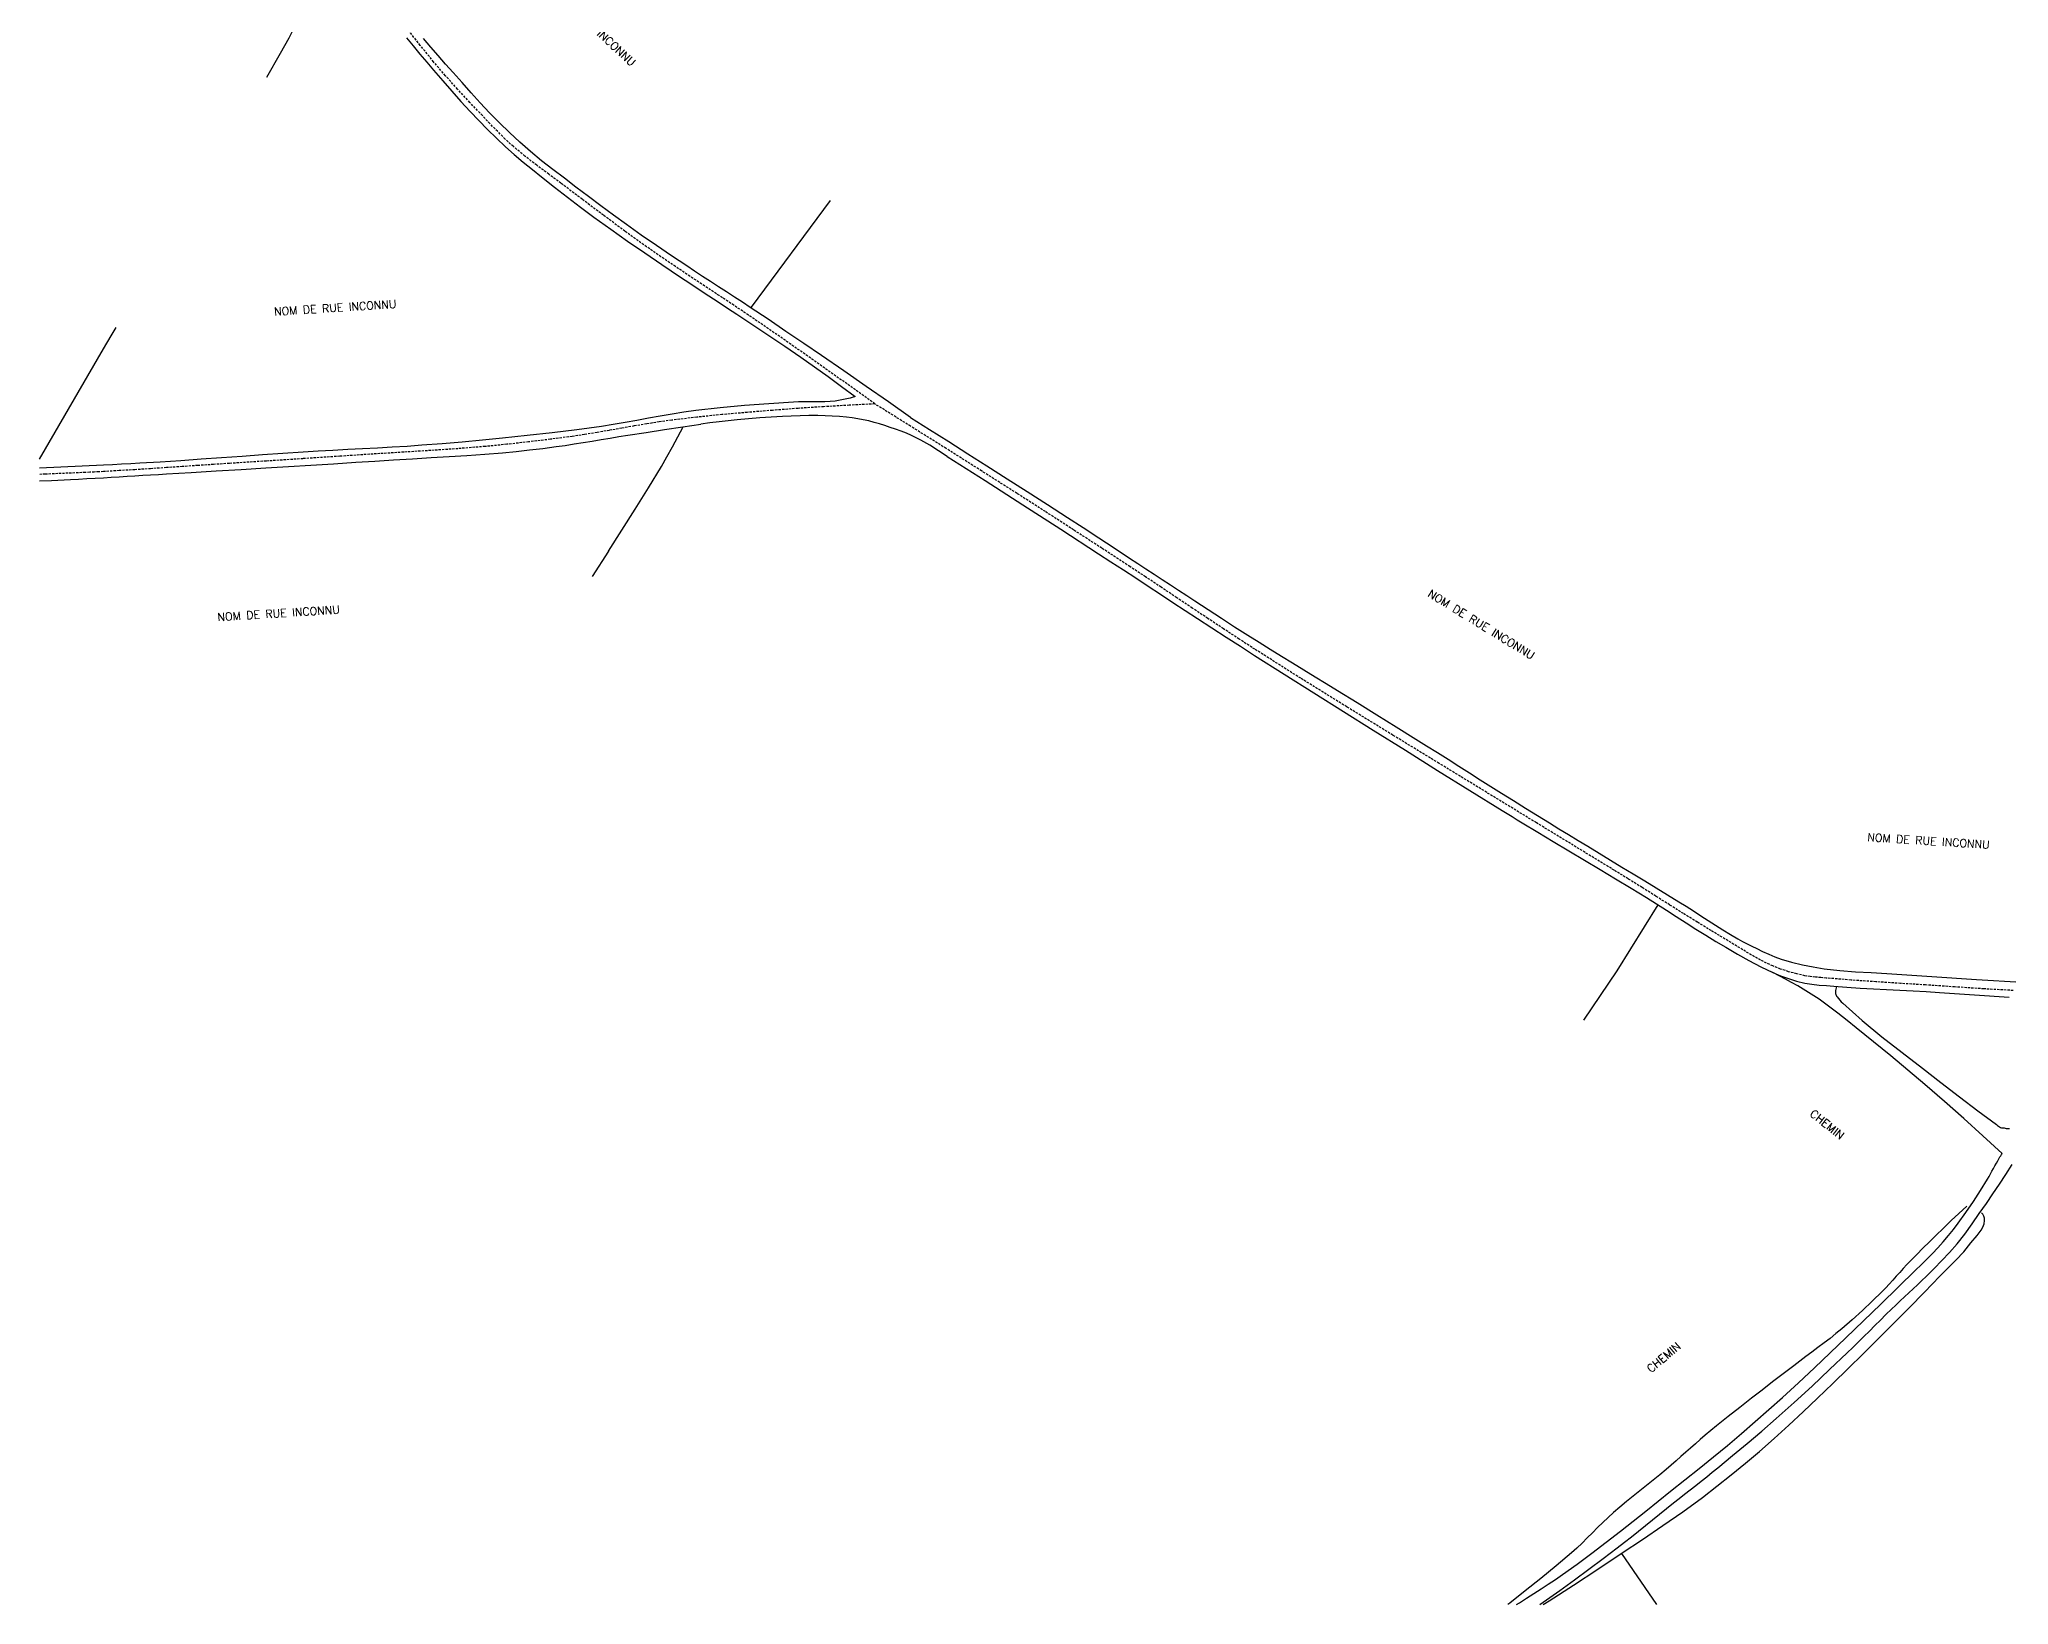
# Model space of a CAD drawing. Header units: millimetres. Extents: x 193000 to 194000, y 155000 to 156000.
# Drawn here: x 193000 to 193430.6, y 155000 to 155342.4 of the extents above; entities that cross this region are included whole.
import ezdxf
from ezdxf.enums import TextEntityAlignment as Align

# ---------------------------------------------------------------- set-up
doc = ezdxf.new("R2010")
doc.units = ezdxf.units.MM
doc.linetypes.add('DASHED', pattern=[0.75, 0.5, -0.25])
for name, color, linetype in [('W0001', 6, 'DASHED'), ('W0008', 7, 'CONTINUOUS'), ('W0071', 7, 'CONTINUOUS'), ('W0211', 2, 'CONTINUOUS'), ('W0330', 7, 'CONTINUOUS'), ('W0989', 7, 'CONTINUOUS')]:
    doc.layers.add(name, color=color, linetype=linetype)
doc.styles.get("Standard").update_dxf_attribs({"font": 'romans.shx', "width": 0.85})

msp = doc.modelspace()

# ---------------------------------------------------------------- linework, layer by layer
at = {"layer": 'W0001'}
for points in [[(193182.71, 155262.61), (193176.62, 155266.98), (193170.51, 155271.33), (193164.37, 155275.63), (193158.21, 155279.9), (193155.04, 155282.06), (193151.86, 155284.2), (193148.67, 155286.31), (193145.47, 155288.42), (193142.27, 155290.53), (193139.09, 155292.66), (193135.92, 155294.82), (193132.78, 155297.01), (193128.05, 155300.41), (193123.36, 155303.87), (193118.71, 155307.37), (193114.06, 155310.88), (193111.42, 155312.86), (193108.76, 155314.82), (193106.15, 155316.84), (193103.61, 155318.96), (193101.86, 155320.56), (193100.16, 155322.24), (193098.51, 155323.95), (193096.87, 155325.67), (193094.15, 155328.55), (193091.45, 155331.45), (193088.8, 155334.41), (193086.22, 155337.42), (193083.3, 155341.02), (193080.45, 155344.69)], [(193182.71, 155262.61), (193177.11, 155262.33), (193171.5, 155262.01), (193165.9, 155261.64), (193160.3, 155261.21), (193154.79, 155260.76), (193149.27, 155260.28), (193143.77, 155259.72), (193138.27, 155259.06), (193135.54, 155258.68), (193132.81, 155258.25), (193130.09, 155257.8), (193127.38, 155257.32), (193124.66, 155256.84), (193121.95, 155256.37), (193119.22, 155255.93), (193116.49, 155255.52), (193111.75, 155254.89), (193106.99, 155254.31), (193102.23, 155253.78), (193097.46, 155253.31), (193091.54, 155252.83), (193085.6, 155252.43), (193079.67, 155252.07), (193073.73, 155251.7), (193065.69, 155251.17), (193057.64, 155250.64), (193049.59, 155250.12), (193041.54, 155249.6), (193038.1, 155249.38), (193034.65, 155249.15), (193031.21, 155248.92), (193027.77, 155248.68), (193024.33, 155248.45), (193020.89, 155248.23), (193017.44, 155248.02), (193014, 155247.83)], [(193327.38, 155171), (193306.1, 155183.99), (193295.99, 155190.17), (193285.89, 155196.37), (193275.82, 155202.62), (193265.81, 155208.96), (193262.37, 155211.18), (193258.95, 155213.43), (193255.53, 155215.69), (193252.12, 155217.96), (193248.72, 155220.24), (193245.31, 155222.52), (193241.9, 155224.79), (193238.48, 155227.04), (193232.33, 155231.06), (193226.16, 155235.07), (193219.99, 155239.06), (193213.8, 155243.03), (193206.05, 155247.96), (193198.29, 155252.87), (193190.51, 155257.75), (193182.71, 155262.61)], [(193014, 155247.83), (193013, 155247.77), (193012.01, 155247.72), (193011.01, 155247.67), (193010.02, 155247.62), (193001.35, 155247.26), (193000, 155247.21)], [(193431.62, 155134.32), (193425.22, 155134.68), (193418.83, 155135.11), (193412.44, 155135.53), (193407.02, 155135.87), (193401.59, 155136.22), (193396.17, 155136.61), (193390.75, 155137.05), (193389.58, 155137.15), (193388.42, 155137.24), (193387.25, 155137.37), (193386.09, 155137.56), (193384.3, 155137.96), (193382.53, 155138.44), (193380.78, 155139.01), (193379.07, 155139.68), (193376.37, 155140.97), (193373.76, 155142.46), (193371.21, 155144.03), (193368.66, 155145.57), (193365.6, 155147.41), (193362.56, 155149.27), (193359.53, 155151.15), (193356.51, 155153.05), (193353.49, 155154.95), (193350.47, 155156.85), (193347.44, 155158.74), (193344.4, 155160.61), (193327.38, 155171)]]:
    msp.add_lwpolyline(points, dxfattribs=at)
at = {"layer": 'W0008'}
for points in [[(193080.28, 155342.71), (193081.74, 155340.92), (193083.22, 155339.13), (193084.71, 155337.37), (193086.22, 155335.61), (193088.2, 155333.32), (193090.18, 155331.05), (193092.19, 155328.79), (193094.24, 155326.57), (193096.11, 155324.6), (193098, 155322.65), (193099.93, 155320.74), (193101.91, 155318.87), (193103.84, 155317.16), (193105.81, 155315.5), (193107.8, 155313.88), (193109.81, 155312.27), (193112.64, 155310.03), (193115.48, 155307.82), (193118.36, 155305.64), (193121.25, 155303.49), (193124.93, 155300.84), (193128.64, 155298.23), (193132.37, 155295.66), (193136.12, 155293.1), (193138.16, 155291.72), (193140.2, 155290.36), (193142.25, 155289), (193144.3, 155287.64), (193146.36, 155286.29), (193148.41, 155284.94), (193150.47, 155283.59), (193152.52, 155282.23), (193156.02, 155279.91), (193159.52, 155277.59), (193163.01, 155275.26), (193166.48, 155272.88), (193169.48, 155270.76), (193172.47, 155268.61), (193175.43, 155266.43), (193178.37, 155264.22)], [(193190.5, 155259.65), (193185.65, 155263.06), (193180.79, 155266.45), (193175.92, 155269.83), (193171.03, 155273.19), (193167.16, 155275.85), (193163.27, 155278.49), (193159.37, 155281.12), (193155.46, 155283.73), (193153.73, 155284.87), (193151.99, 155286), (193150.25, 155287.13), (193148.5, 155288.25), (193146.76, 155289.38), (193145.02, 155290.51), (193143.28, 155291.64), (193141.56, 155292.79), (193138.23, 155295.02), (193134.92, 155297.27), (193131.63, 155299.54), (193128.36, 155301.85), (193125.57, 155303.87), (193122.81, 155305.92), (193120.06, 155307.98), (193117.32, 155310.06), (193114.8, 155311.96), (193112.29, 155313.87), (193109.8, 155315.81), (193107.38, 155317.82), (193105.07, 155319.87), (193102.81, 155321.97), (193100.6, 155324.13), (193098.43, 155326.32), (193096.39, 155328.47), (193094.4, 155330.68), (193092.43, 155332.9), (193090.47, 155335.12), (193088.83, 155336.96), (193087.19, 155338.8), (193085.57, 155340.65), (193083.99, 155342.54)], [(193178.37, 155264.22), (193177.3, 155263.9), (193176.23, 155263.63), (193175.14, 155263.42), (193174.04, 155263.25), (193172.9, 155263.14), (193171.75, 155263.08), (193170.61, 155263.05), (193169.46, 155263.05), (193168.32, 155263.06), (193167.18, 155263.06), (193166.03, 155263.05), (193164.89, 155263), (193159.54, 155262.67), (193154.2, 155262.28), (193148.86, 155261.79), (193143.54, 155261.19), (193140.95, 155260.83), (193138.37, 155260.41), (193135.79, 155259.96), (193133.22, 155259.49), (193130.65, 155259.01), (193128.08, 155258.54), (193125.51, 155258.1), (193122.92, 155257.7), (193117.52, 155256.97), (193112.12, 155256.31), (193106.7, 155255.7), (193101.29, 155255.13), (193096.89, 155254.69), (193092.49, 155254.28), (193088.08, 155253.91), (193083.67, 155253.57), (193080.43, 155253.34), (193077.18, 155253.14), (193073.94, 155252.96), (193070.69, 155252.79), (193067.44, 155252.62), (193064.2, 155252.44), (193060.95, 155252.26), (193057.71, 155252.07), (193053.24, 155251.78), (193048.77, 155251.47), (193044.31, 155251.15), (193039.84, 155250.83), (193035.37, 155250.51), (193030.91, 155250.2), (193026.44, 155249.9), (193021.97, 155249.63), (193019.98, 155249.52), (193017.98, 155249.41), (193015.99, 155249.3), (193014, 155249.19)], [(193014, 155246.48), (193015.72, 155246.58), (193017.44, 155246.68), (193019.17, 155246.79), (193020.89, 155246.89), (193022.61, 155247), (193024.33, 155247.1), (193026.05, 155247.21), (193027.77, 155247.31), (193033.22, 155247.64), (193038.66, 155247.97), (193044.11, 155248.31), (193049.55, 155248.64), (193054.47, 155248.94), (193059.39, 155249.25), (193064.31, 155249.55), (193069.23, 155249.86), (193073.35, 155250.11), (193077.46, 155250.36), (193081.57, 155250.62), (193085.68, 155250.88), (193089.59, 155251.13), (193093.49, 155251.37), (193097.39, 155251.63), (193101.29, 155251.95), (193104.23, 155252.24), (193107.17, 155252.56), (193110.11, 155252.9), (193113.04, 155253.29), (193115, 155253.56), (193116.96, 155253.86), (193118.92, 155254.17), (193120.88, 155254.5), (193122.83, 155254.82), (193124.79, 155255.15), (193126.74, 155255.47), (193128.7, 155255.78), (193132.69, 155256.39), (193136.68, 155257), (193140.68, 155257.6), (193144.67, 155258.18)], [(193198.48, 155251.13), (193196.62, 155252.39), (193194.71, 155253.58), (193192.75, 155254.68), (193190.74, 155255.69), (193189.59, 155256.2), (193188.42, 155256.66), (193187.23, 155257.07), (193186.04, 155257.48), (193184.89, 155257.87), (193183.73, 155258.24), (193182.55, 155258.59), (193181.37, 155258.89), (193180.16, 155259.15), (193178.95, 155259.36), (193177.73, 155259.54), (193176.5, 155259.69), (193174.94, 155259.84), (193173.38, 155259.94), (193171.81, 155260.01), (193170.24, 155260.05), (193168.3, 155260.07), (193166.36, 155260.03), (193164.42, 155259.97), (193162.48, 155259.88), (193160, 155259.74), (193157.52, 155259.56), (193155.05, 155259.35), (193152.57, 155259.12), (193150.59, 155258.92), (193148.62, 155258.69), (193146.64, 155258.45), (193144.67, 155258.18)], [(193190.5, 155259.65), (193194.68, 155257.01), (193198.85, 155254.37), (193203.03, 155251.72), (193207.2, 155249.07), (193211.62, 155246.26), (193216.04, 155243.44), (193220.45, 155240.62), (193224.86, 155237.79), (193228.26, 155235.58), (193231.65, 155233.35), (193235.03, 155231.13), (193238.42, 155228.9), (193240.21, 155227.73), (193241.99, 155226.56), (193243.77, 155225.39), (193245.56, 155224.21), (193247.34, 155223.04), (193249.12, 155221.87), (193250.91, 155220.7), (193252.7, 155219.54), (193255.59, 155217.65), (193258.48, 155215.76), (193261.38, 155213.89), (193264.29, 155212.03), (193266.73, 155210.5), (193269.17, 155208.98), (193271.61, 155207.46), (193274.06, 155205.96), (193276.52, 155204.45), (193278.97, 155202.95), (193281.42, 155201.44), (193283.87, 155199.93), (193288.16, 155197.28), (193292.45, 155194.64), (193296.74, 155191.99), (193301.02, 155189.32), (193303.36, 155187.85), (193305.71, 155186.37), (193308.04, 155184.89), (193310.38, 155183.4), (193312.72, 155181.91), (193315.06, 155180.43), (193317.4, 155178.95), (193319.75, 155177.48), (193322.36, 155175.85), (193324.97, 155174.23), (193327.59, 155172.61), (193330.2, 155171)], [(193014, 155249.19), (193000, 155248.57)], [(193198.48, 155251.13), (193206.79, 155245.84), (193215.08, 155240.54), (193223.36, 155235.21), (193231.63, 155229.86), (193234.34, 155228.1), (193237.04, 155226.32), (193239.75, 155224.55), (193242.45, 155222.77), (193245.15, 155220.99), (193247.85, 155219.21), (193250.55, 155217.44), (193253.26, 155215.67), (193256.38, 155213.64), (193259.5, 155211.62), (193262.63, 155209.61), (193265.76, 155207.6), (193272.22, 155203.5), (193278.7, 155199.41), (193285.19, 155195.34), (193291.68, 155191.27), (193298.71, 155186.86), (193305.75, 155182.45), (193312.8, 155178.06), (193319.86, 155173.7), (193320.97, 155173.02), (193322.07, 155172.35), (193323.18, 155171.67), (193324.28, 155171)], [(193000, 155245.79), (193002.67, 155245.9), (193006.79, 155246.09), (193008.59, 155246.18), (193010.4, 155246.28), (193012.2, 155246.38), (193014, 155246.48)], [(193324.28, 155171), (193327.68, 155168.95), (193331.07, 155166.91), (193334.48, 155164.87), (193337.88, 155162.83), (193341.28, 155160.79), (193344.68, 155158.75), (193348.07, 155156.7), (193351.45, 155154.63), (193353.63, 155153.28), (193355.79, 155151.91), (193357.95, 155150.53), (193360.11, 155149.15), (193362.27, 155147.77), (193364.44, 155146.41), (193366.63, 155145.07), (193368.83, 155143.77), (193371.34, 155142.3), (193373.86, 155140.85), (193376.43, 155139.48), (193379.07, 155138.24), (193380.77, 155137.55), (193382.5, 155136.93), (193384.25, 155136.39), (193386.04, 155135.95), (193387.61, 155135.68), (193389.2, 155135.51), (193390.8, 155135.4), (193392.38, 155135.28), (193395.27, 155135.05), (193398.16, 155134.86), (193401.06, 155134.7), (193403.95, 155134.54), (193406.84, 155134.4), (193409.73, 155134.25), (193412.62, 155134.08), (193415.52, 155133.9), (193423.14, 155133.38), (193430.77, 155132.86)], [(193330.2, 155171), (193332.3, 155169.71), (193334.4, 155168.43), (193336.49, 155167.14), (193338.59, 155165.86), (193341.08, 155164.34), (193343.57, 155162.83), (193346.06, 155161.32), (193348.56, 155159.82), (193351.05, 155158.31), (193353.54, 155156.8), (193356.03, 155155.28), (193358.51, 155153.75), (193360.13, 155152.74), (193361.74, 155151.71), (193363.34, 155150.67), (193364.94, 155149.62), (193366.55, 155148.59), (193368.17, 155147.57), (193369.8, 155146.57), (193371.45, 155145.6), (193372.46, 155145.04), (193373.48, 155144.5), (193374.51, 155143.99), (193375.54, 155143.49), (193376.85, 155142.86), (193378.17, 155142.24), (193379.51, 155141.67), (193380.88, 155141.17), (193383.19, 155140.49), (193385.55, 155139.93), (193387.92, 155139.47), (193390.3, 155139.09), (193393.71, 155138.68), (193397.15, 155138.43), (193400.58, 155138.25), (193404.01, 155138.04), (193413.81, 155137.38), (193423.62, 155136.76), (193433.43, 155136.17)]]:
    msp.add_lwpolyline(points, dxfattribs=at)
at = {"layer": 'W0071'}
for points in [[(193429.2, 155098.66), (193425.03, 155102.5), (193420.82, 155106.31), (193416.58, 155110.07), (193412.3, 155113.78), (193408.6, 155116.93), (193404.87, 155120.05), (193401.11, 155123.12), (193397.32, 155126.17), (193395.31, 155127.76), (193393.3, 155129.35), (193391.25, 155130.9), (193389.17, 155132.4), (193388.03, 155133.17), (193386.87, 155133.91), (193385.69, 155134.63), (193384.51, 155135.33), (193383.17, 155136.1), (193381.81, 155136.82), (193380.44, 155137.53), (193379.07, 155138.24)], [(193392.78, 155134.32), (193392.76, 155134.15), (193392.75, 155133.98), (193392.75, 155133.81), (193392.78, 155133.64), (193392.84, 155133.45), (193392.92, 155133.27), (193393.01, 155133.1), (193393.12, 155132.94), (193393.4, 155132.55), (193393.72, 155132.19), (193394.05, 155131.86), (193394.39, 155131.53), (193398.58, 155127.76), (193402.94, 155124.21), (193407.39, 155120.76), (193411.82, 155117.31), (193415.83, 155114.18), (193419.86, 155111.09), (193423.92, 155108.03), (193428.01, 155105.01)], [(193393.01, 155135.18), (193392.78, 155134.32)], [(193428.01, 155104.98), (193428.2, 155104.79), (193428.41, 155104.62), (193428.64, 155104.48), (193428.89, 155104.36), (193429.08, 155104.31), (193429.28, 155104.28), (193429.48, 155104.27), (193429.68, 155104.25), (193429.88, 155104.21), (193430.09, 155104.17), (193430.31, 155104.14), (193430.52, 155104.14), (193430.81, 155104.17)], [(193323.01, 155000), (193323.64, 155000.4), (193325.22, 155001.41), (193326.81, 155002.42), (193328.4, 155003.43), (193329.97, 155004.45), (193331.54, 155005.5), (193333.09, 155006.56), (193336.32, 155008.88), (193339.5, 155011.26), (193342.64, 155013.67), (193345.78, 155016.1), (193348.54, 155018.25), (193351.28, 155020.43), (193354, 155022.62), (193356.73, 155024.81), (193359.84, 155027.3), (193362.96, 155029.79), (193366.07, 155032.29), (193369.14, 155034.83), (193372.19, 155037.41), (193375.21, 155040.02), (193378.21, 155042.65), (193381.19, 155045.32), (193384.69, 155048.54), (193388.15, 155051.81), (193391.6, 155055.09), (193395.04, 155058.38), (193398.87, 155062.05), (193402.7, 155065.72), (193406.51, 155069.42), (193410.3, 155073.13), (193411.53, 155074.35), (193412.77, 155075.57), (193413.99, 155076.8), (193415.18, 155078.07), (193416.33, 155079.37), (193417.46, 155080.7), (193418.55, 155082.05), (193419.61, 155083.43), (193421.29, 155085.78), (193422.92, 155088.17), (193424.48, 155090.6), (193426.01, 155093.05), (193426.35, 155093.62), (193426.68, 155094.19), (193427, 155094.77), (193427.32, 155095.36), (193427.64, 155095.94), (193427.95, 155096.52), (193428.28, 155097.1), (193428.6, 155097.68), (193428.75, 155097.92), (193428.9, 155098.17), (193429.05, 155098.42), (193429.2, 155098.66)], [(193328.09, 155000), (193332.53, 155003.12), (193335.69, 155005.4), (193338.83, 155007.72), (193341.95, 155010.06), (193345.05, 155012.43), (193346.61, 155013.64), (193348.16, 155014.86), (193349.7, 155016.08), (193351.23, 155017.31), (193352.77, 155018.55), (193354.3, 155019.78), (193355.84, 155021.02), (193357.38, 155022.25), (193358.59, 155023.2), (193359.79, 155024.16), (193361, 155025.11), (193362.22, 155026.07), (193363.42, 155027.02), (193364.63, 155027.98), (193365.83, 155028.95), (193367.03, 155029.92), (193370.26, 155032.58), (193373.48, 155035.26), (193376.67, 155037.97), (193379.83, 155040.72), (193383.76, 155044.24), (193387.64, 155047.81), (193391.49, 155051.42), (193395.32, 155055.05), (193396.54, 155056.23), (193397.76, 155057.43), (193398.97, 155058.63), (193400.18, 155059.83), (193401.38, 155061.03), (193402.59, 155062.23), (193403.8, 155063.43), (193405.02, 155064.62), (193405.97, 155065.52), (193406.92, 155066.41), (193407.87, 155067.3), (193408.83, 155068.18), (193409.79, 155069.07), (193410.74, 155069.96), (193411.68, 155070.87), (193412.61, 155071.78), (193414.34, 155073.51), (193416.06, 155075.25), (193417.74, 155077.04), (193419.35, 155078.89), (193421.05, 155081.04), (193422.67, 155083.26), (193424.23, 155085.52), (193425.78, 155087.77), (193427.21, 155089.87), (193428.62, 155091.98), (193430.02, 155094.1), (193431.4, 155096.23)]]:
    msp.add_lwpolyline(points, dxfattribs=at)
at = {"layer": 'W0211'}
for points in [[(193421.5, 155087.15), (193419.78, 155085.57), (193418.07, 155083.98), (193416.38, 155082.37), (193414.7, 155080.75), (193413.3, 155079.38), (193411.91, 155078), (193410.53, 155076.6), (193409.17, 155075.19), (193408.38, 155074.36), (193407.61, 155073.51), (193406.85, 155072.66), (193406.08, 155071.81), (193405.32, 155070.95), (193404.55, 155070.11), (193403.76, 155069.27), (193402.96, 155068.45), (193400.83, 155066.35), (193398.65, 155064.3), (193396.43, 155062.29), (193394.16, 155060.33), (193392.88, 155059.27), (193391.58, 155058.24), (193390.27, 155057.23), (193388.94, 155056.24), (193387.61, 155055.25), (193386.28, 155054.26), (193384.96, 155053.27), (193383.64, 155052.26), (193381.33, 155050.48), (193379.02, 155048.7), (193376.71, 155046.92), (193374.42, 155045.12), (193371.87, 155043.12), (193369.32, 155041.11), (193366.79, 155039.09), (193364.29, 155037.03), (193363.21, 155036.11), (193362.14, 155035.19), (193361.08, 155034.25), (193360.02, 155033.31), (193358.97, 155032.37), (193357.91, 155031.43), (193356.84, 155030.5), (193355.77, 155029.58), (193354.34, 155028.39), (193352.89, 155027.21), (193351.44, 155026.05), (193349.98, 155024.89), (193348.52, 155023.73), (193347.07, 155022.55), (193345.64, 155021.35), (193344.23, 155020.13), (193343.05, 155019.06), (193341.89, 155017.96), (193340.75, 155016.84), (193339.62, 155015.71), (193338.49, 155014.59), (193337.35, 155013.47), (193336.19, 155012.37), (193335.01, 155011.3), (193331.71, 155008.47), (193328.34, 155005.72), (193324.94, 155003.02), (193321.53, 155000.33), (193321.1, 155000)], [(193328.85, 155000), (193330.13, 155000.81), (193335.5, 155004.27), (193340.84, 155007.76), (193346.15, 155011.3), (193350.57, 155014.28), (193354.99, 155017.27), (193359.36, 155020.32), (193363.67, 155023.46), (193366.85, 155025.89), (193369.99, 155028.38), (193373.08, 155030.91), (193376.14, 155033.5), (193379.37, 155036.35), (193382.55, 155039.25), (193385.7, 155042.19), (193388.83, 155045.15), (193392.19, 155048.37), (193395.53, 155051.61), (193398.84, 155054.88), (193402.14, 155058.16), (193405.54, 155061.54), (193408.91, 155064.94), (193412.27, 155068.36), (193415.6, 155071.81), (193417.34, 155073.59), (193419.1, 155075.36), (193420.81, 155077.18), (193422.4, 155079.11), (193422.84, 155079.67), (193423.31, 155080.2), (193423.78, 155080.74), (193424.22, 155081.29), (193424.65, 155081.91), (193425, 155082.58), (193425.26, 155083.3), (193425.39, 155084.05), (193425.37, 155084.52), (193425.24, 155084.97), (193425, 155085.37), (193424.68, 155085.72)]]:
    msp.add_lwpolyline(points, dxfattribs=at)
at = {"layer": 'W0330'}
for points in [[(193049.72, 155334.06), (193052.75, 155339.32), (193053.68, 155341.01), (193054.59, 155342.71), (193055.47, 155344.43), (193056.34, 155346.15), (193057.23, 155347.87), (193058.14, 155349.57), (193059.09, 155351.25), (193060.09, 155352.91), (193060.76, 155354.02), (193061.45, 155355.13), (193062.23, 155356.2), (193063.14, 155357.16), (193063.53, 155357.46), (193063.94, 155357.72), (193064.38, 155357.93), (193064.84, 155358.09), (193065.66, 155358.27), (193066.49, 155358.36), (193067.33, 155358.36), (193068.16, 155358.26)], [(193172.96, 155307.14), (193155.63, 155283.78)], [(193014, 155274.67), (193015.68, 155277.53), (193016.76, 155279.35)], [(193000, 155250.55), (193014, 155274.67)], [(193124.42, 155230.43), (193127.34, 155235.03), (193130.29, 155239.62), (193133.19, 155244.23), (193136.01, 155248.9), (193137.24, 155251.04), (193138.44, 155253.21), (193139.61, 155255.39), (193140.75, 155257.59)], [(193124.42, 155230.43), (193120.91, 155224.85)], [(193353.92, 155153.09), (193344.94, 155138.63), (193337.7, 155127.85)], [(193346, 155011.21), (193353.65, 155000)]]:
    msp.add_lwpolyline(points, dxfattribs=at)

# ---------------------------------------------------------------- texts
at = {"layer": 'W0989'}
for s, rotation, p in [('NOM DE RUE INCONNU', 316.9984, (193120.2, 155346.08)), ('NOM DE RUE INCONNU', 3.6951, (193064.69, 155283.65)), ('NOM DE RUE INCONNU', 3.5727, (193052.32, 155216.83)), ('NOM DE RUE INCONNU', 328.4942, (193315.32, 155214.37)), ('NOM DE RUE INCONNU', 356.3498, (193413.12, 155167.04)), ('CHEMIN', 321.3806, (193390.93, 155105.03)), ('CHEMIN', 40.1863, (193355.21, 155054.08))]:
    msp.add_text(s, height=1.75, rotation=rotation, dxfattribs=at).set_placement(p, align=Align.MIDDLE)

doc.saveas('drawing.dxf')
